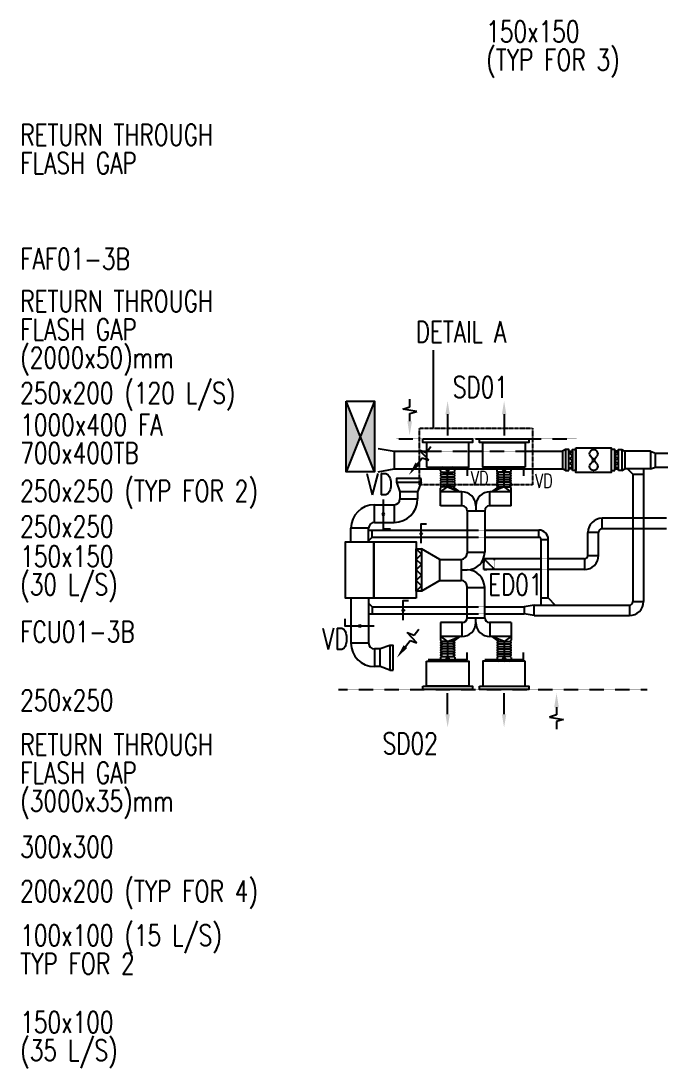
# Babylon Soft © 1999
# Model space of a CAD drawing. Header units: millimetres. Extents: x 8426 to 52612, y 34067 to 55672.
# Drawn here: x 8426 to 17480, y 39544 to 54375 of the extents above; entities that cross this region are included whole.
import ezdxf

# ---------------------------------------------------------------- set-up
doc = ezdxf.new("R2010")
doc.units = ezdxf.units.MM
for name, pattern in [('RU-MC03XXB1$0$HIDDEN2', [0.1875, 0.125, -0.0625]), ('RU-MD03XXB1$0$DASHDOT2', [0.5, 0.25, -0.125, 0, -0.125]), ('RU-MD03XXB1$0$HIDDEN2', [0.1875, 0.125, -0.0625])]:
    doc.linetypes.add(name, pattern=pattern)
for name, color, linetype in [('RU-MC03XXB1$0$MPVENFNS', 60, 'Continuous'), ('RU-MC03XXB1$0$MPVENTND', 4, 'Continuous'), ('RU-MD03XXB1$0$MPGREVNT', 111, 'Continuous'), ('RU-MD03XXB1$0$MPVENENS', 2, 'Continuous'), ('RU-MD03XXB1$0$MPVENFNS', 60, 'Continuous'), ('RU-MD03XXB1$0$MPVENRAF', 1, 'Continuous'), ('RU-MD03XXB1$0$MPVENRNS', 40, 'Continuous'), ('RU-MD03XXB1$0$MPVENRNT', 4, 'Continuous'), ('RU-MD03XXB1$0$MPVENSAF', 1, 'Continuous'), ('RU-MD03XXB1$0$MPVENSNS', 7, 'Continuous'), ('RU-MD03XXB1$0$MPVENSNT', 11, 'Continuous'), ('RU-MD03XXB1$0$MPVENTND', 4, 'Continuous'), ('RU-MD03XXB1$0$MPVRNENT', 3, 'Continuous'), ('RU-MD03XXB1$0$X-REF', 25, 'Continuous'), ('RU-ME03XXB1$0$MPPIPENE', 6, 'Continuous'), ('RU-ME03XXB1$0$MPVENTNE', 6, 'Continuous')]:
    doc.layers.add(name, color=color, linetype=linetype)
doc.styles.add('RU-MD03XXB1$0$Standard', font='simplex.shx', dxfattribs={"width": 0.75})

# ---------------------------------------------------------------- blocks, each defined once
blk = doc.blocks.new('RU-MC03XXB1$0$FAD700X400')
at = {"layer": 'RU-MC03XXB1$0$MPVENFNS'}
for p, q in [((500, 200), (-500, -200)), ((-500, 200), (500, -200))]:
    blk.add_line(p, q, dxfattribs=at)
blk.add_lwpolyline([(-500, -200), (-500, 200), (500, 200), (500, -200)], close=True, dxfattribs=at)
blk.add_solid([(-500, 200), (500, 200), (500, -200), (-500, -200)], dxfattribs=at)
blk = doc.blocks.new('RU-MC03XXB1')
at = {"layer": 'RU-MC03XXB1$0$MPVENTND', "color": 1, "linetype": 'RU-MC03XXB1$0$HIDDEN2'}
blk.add_line((2310, 6000), (2160, 6150), dxfattribs=at)
at = {"layer": 'RU-MC03XXB1$0$MPVENTND'}
for points in [[(1295, 7850), (1995, 7850), (1995, 7800), (1295, 7800)], [(2095, 7850), (2795, 7850), (2795, 7800), (2095, 7800)], [(1295, 4350), (1995, 4350), (1995, 4300), (1295, 4300)], [(2095, 4350), (2795, 4350), (2795, 4300), (2095, 4300)]]:
    blk.add_lwpolyline(points, close=True, dxfattribs=at)
at = {"layer": 'RU-MC03XXB1$0$MPVENTND', "color": 1, "linetype": 'RU-MC03XXB1$0$HIDDEN2'}
blk.add_lwpolyline([(2310, 6000), (2310, 6150), (2160, 6150), (2160, 6000)], close=True, dxfattribs=at)
at = {"layer": 'RU-MC03XXB1$0$MPVENFNS', "rotation": 270}
blk.add_blockref('RU-MC03XXB1$0$FAD700X400', (410, 7885), dxfattribs=at)
blk = doc.blocks.new('RU-ME03XXB1$0$FAF')
at = {"color": 4}
for p, q in [((-14, 12), (-53, 44)), ((53, 44), (14, 12)), ((-14, -12), (-53, -44)), ((53, -44), (14, -12))]:
    blk.add_line(p, q, dxfattribs=at)
at = {"color": 2}
blk.add_lwpolyline([(-175, 250), (-175, -250), (175, -250), (175, 250)], close=True, dxfattribs=at)
at = {"color": 4}
blk.add_circle((0, 0), 18.8, dxfattribs=at)
for centre, start, end in [((-90, 0), 50.3477, 309.6523), ((90, 0), 230.3477, 129.6523)]:
    blk.add_arc(centre, 57.4, start, end, dxfattribs=at)
blk = doc.blocks.new('RU-ME03XXB1$0$FCU1')
blk.add_lwpolyline([(-400, 600), (-400, 0), (400, 0), (400, 600)], close=True)
at = {"color": 2}
blk.add_lwpolyline([(300, 600), (300, 675), (-300, 675), (-300, 600)], close=True, dxfattribs=at)
at = {"color": 1}
blk.add_lwpolyline([(-300, 600), (-300, 600), (-225, 675), (-150, 600), (-75, 675), (0, 600), (75, 675), (150, 600), (225, 675), (300, 600)], dxfattribs=at)
blk = doc.blocks.new('RU-ME03XXB1')
at = {"layer": 'RU-ME03XXB1$0$MPPIPENE', "xscale": -1, "rotation": 270}
blk.add_blockref('RU-ME03XXB1$0$FCU1', (600, 5994), dxfattribs=at)
at = {"layer": 'RU-ME03XXB1$0$MPVENTNE', "xscale": -1, "rotation": 90}
blk.add_blockref('RU-ME03XXB1$0$FAF', (3713, 7550), dxfattribs=at)
blk = doc.blocks.new('RU-MD03XXB1$0$SDAR')
at = {"color": 0, "linetype": 'ByBlock'}
blk.add_line((-300, 0), (0, 0), dxfattribs=at)
blk.add_solid([(-300, 31.25), (-300, -31.25), (-487.5, 0)], dxfattribs=at)
blk = doc.blocks.new('RU-MD03XXB1$0$RDAF')
for p, q in [((200, 0), (310, 0)), ((310, 0), (340, 99)), ((340, 99), (373, -99)), ((403, 0), (513, 0)), ((373, -99), (403, 0))]:
    blk.add_line(p, q)
blk.add_solid([(200, -33), (200, 33), (0, 0)])
blk = doc.blocks.new('RU-MD03XXB1$0$VD')
at = {"color": 2}
blk.add_lwpolyline([(0, 275), (0, -275), (100, -275)], dxfattribs=at)
at = {"color": 2, "const_width": 37.5}
blk.add_lwpolyline([(-18.75, 0, 1), (18.75, 0, 1)], format="xyb", close=True, dxfattribs=at)
blk = doc.blocks.new('RU-MD03XXB1$0$F-200A')
at = {"color": 1}
for p, q in [((0, 400), (-175, 500)), ((100, 500), (0, 400)), ((-75, 350), (75, 350)), ((-75, 300), (75, 300)), ((0, 400), (0, 0)), ((-75, 250), (75, 250)), ((-75, 200), (75, 200)), ((-75, 150), (75, 150))]:
    blk.add_line(p, q, dxfattribs=at)
at = {"color": 2}
for p, q in [((-175, 500), (-82, 407)), ((100, 500), (100, 425)), ((-65, 400), (75, 400)), ((-100, 75), (-100, 25)), ((75, 100), (-75, 100)), ((75, 0), (-75, 0)), ((100, 75), (100, 25))]:
    blk.add_line(p, q, dxfattribs=at)
at = {"color": 1}
for points in [[(-75, 100, -1), (-75, 150, -1), (-75, 200, -1), (-75, 250, -1), (-75, 300, -1), (-75, 350, -1), (-75, 400)], [(75, 100, 1), (75, 150, 1), (75, 200, 1), (75, 250, 1), (75, 300, 1), (75, 350, 1), (75, 400)]]:
    blk.add_lwpolyline(points, format="xyb", dxfattribs=at)
at = {"color": 2}
for centre, start, end in [((-65, 425), 225, 270), ((75, 425), 270, 0), ((-75, 75), 90, 180), ((-75, 25), 180, 270), ((75, 75), 0, 90), ((75, 25), 270, 0)]:
    blk.add_arc(centre, 25, start, end, dxfattribs=at)

msp = doc.modelspace()

# ---------------------------------------------------------------- hatches: boundary and pattern name
at = {"layer": 'RU-MD03XXB1$0$MPVENFNS'}
h = msp.add_hatch(dxfattribs=at)
h.set_pattern_fill('ANSI37', color=1, scale=400, angle=90, style=0)
h.set_pattern_definition([(45, (48904.89, 24455.62), (35.35534, -35.35534), []), (315, (48904.89, 24455.62), (-35.35534, -35.35534), [])])
h.paths.add_polyline_path([(16188.8, 48030.2), (16188.8, 48280.2), (16238.8, 48280.2), (16238.8, 48030.2)])
h = msp.add_hatch(dxfattribs=at)
h.set_pattern_fill('ANSI37', color=1, scale=400, angle=90, style=0)
h.set_pattern_definition([(135, (-15827.19, 24455.62), (-35.35534, -35.35534), []), (225, (-15827.19, 24455.62), (35.35534, -35.35534), [])])
h.paths.add_polyline_path([(16888.8, 48030.2), (16888.8, 48280.2), (16838.8, 48280.2), (16838.8, 48030.2)])

# ---------------------------------------------------------------- linework, layer by layer
at = {"layer": 'RU-MD03XXB1$0$MPGREVNT', "color": 1, "linetype": 'RU-MD03XXB1$0$DASHDOT2', "ltscale": 0.75}
msp.add_lwpolyline([(15670.5, 47805.2), (14070.5, 47805.2), (14070.5, 48605.2), (15670.5, 48605.2)], close=True, dxfattribs=at)
at = {"layer": 'RU-MD03XXB1$0$MPVENENS'}
for p, q in [((17095.5, 47330.2), (16657.9, 47330.2)), ((16657.9, 47180.2), (16657.9, 47330.2)), ((17570.5, 47330.2), (17245.5, 47330.2)), ((17095.5, 47180.2), (16657.9, 47180.2)), ((17570.5, 47180.2), (17245.5, 47180.2)), ((16457.9, 46805.2), (16457.9, 47130.2)), ((16607.9, 47130.2), (16457.9, 47130.2)), ((16607.9, 46805.2), (16607.9, 47130.2)), ((15795.5, 46755.2), (14985.5, 46755.2)), ((14985.5, 46605.2), (14985.5, 46755.2)), ((16407.9, 46755.2), (15895.5, 46755.2)), ((16407.9, 46755.2), (16407.9, 46605.2)), ((16457.9, 46805.2), (16607.9, 46805.2)), ((15795.5, 46605.2), (14985.5, 46605.2)), ((16407.9, 46605.2), (15895.5, 46605.2))]:
    msp.add_line(p, q, dxfattribs=at)
at = {"layer": 'RU-MD03XXB1$0$MPVENENS', "color": 1, "linetype": 'RU-MD03XXB1$0$HIDDEN2'}
for p, q in [((17245.5, 47330.2), (17095.5, 47330.2)), ((17245.5, 47180.2), (17095.5, 47180.2)), ((15895.5, 46755.2), (15795.5, 46755.2)), ((15895.5, 46605.2), (15795.5, 46605.2))]:
    msp.add_line(p, q, dxfattribs=at)
at = {"layer": 'RU-MD03XXB1$0$MPVENENS'}
for centre, radius, start, end in [((16657.9, 47130.2), 200, 90, 180), ((16657.9, 47130.2), 50, 90, 180), ((16407.9, 46805.2), 50, 270, 0), ((16407.9, 46805.2), 200, 270, 0)]:
    msp.add_arc(centre, radius, start, end, dxfattribs=at)
at = {"layer": 'RU-MD03XXB1$0$MPVENFNS'}
for p, q in [((13485.5, 48320.2), (13712.4, 48280.2)), ((13712.4, 48280.2), (14170.5, 48280.2)), ((13712.4, 48280.2), (13712.4, 48030.2)), ((14770.5, 48280.2), (14970.5, 48280.2)), ((15570.5, 48280.2), (16095.5, 48280.2)), ((16138.8, 48305.2), (16095.5, 48280.2)), ((16095.5, 48280.2), (16095.5, 48030.2)), ((16938.8, 48305.2), (16982.2, 48280.2)), ((17345.5, 48280.2), (16982.2, 48280.2)), ((16982.2, 48280.2), (16982.2, 48030.2)), ((17345.5, 48280.2), (17345.5, 48030.2)), ((17345.5, 48280.2), (17414.2, 48255.2)), ((17414.2, 48255.2), (17595.5, 48255.2)), ((17414.2, 48055.2), (17414.2, 48255.2)), ((17345.5, 48030.2), (17414.2, 48055.2)), ((17414.2, 48055.2), (17595.5, 48055.2)), ((13485.5, 47990.2), (13712.4, 48030.2)), ((13712.4, 48030.2), (14370.5, 48030.2)), ((14570.5, 48030.2), (15170.5, 48030.2)), ((14770.5, 48030.2), (14970.5, 48030.2)), ((15370.5, 48030.2), (16095.5, 48030.2)), ((16138.8, 48005.2), (16095.5, 48030.2)), ((16938.8, 48005.2), (16982.2, 48030.2)), ((17345.5, 48030.2), (16982.2, 48030.2)), ((17095.5, 47955.2), (17020.5, 48030.2)), ((17095.5, 47955.2), (17245.5, 47955.2)), ((17095.5, 47955.2), (17095.5, 46152.2)), ((17245.5, 48030.2), (17245.5, 46152.2)), ((13350.5, 47163.5), (14745.5, 47163.5)), ((13400.5, 47063.5), (13400.5, 47163.5)), ((14995.5, 47163.5), (15762.2, 47163.5)), ((15762.2, 47063.5), (15762.2, 47163.5)), ((13400.5, 47063.5), (13350.5, 47013.5)), ((13400.5, 47063.5), (14745.5, 47063.5)), ((14995.5, 47063.5), (15762.2, 47063.5)), ((15795.5, 46102.2), (15795.5, 47030.2)), ((15795.5, 47030.2), (15895.5, 47030.2)), ((15895.5, 46202.2), (15895.5, 47030.2)), ((13400.5, 46077.2), (13350.5, 46127.2)), ((15795.5, 46202.2), (15895.5, 46202.2)), ((15895.5, 46202.2), (15995.5, 46102.2)), ((17095.5, 46152.2), (17245.5, 46152.2)), ((13350.5, 45977.2), (14745.5, 45977.2)), ((13400.5, 46077.2), (13400.5, 45977.2)), ((13400.5, 46077.2), (14745.5, 46077.2)), ((14995.5, 46077.2), (15553.8, 46077.2)), ((14995.5, 45977.2), (15553.8, 45977.2)), ((15695.5, 46102.2), (15553.8, 46077.2)), ((15553.8, 46077.2), (15553.8, 45977.2)), ((15695.5, 45952.2), (15553.8, 45977.2)), ((15695.5, 46102.2), (17045.5, 46102.2)), ((15695.5, 45952.2), (15695.5, 46102.2)), ((17045.5, 46102.2), (17045.5, 45952.2)), ((15695.5, 45952.2), (17045.5, 45952.2))]:
    msp.add_line(p, q, dxfattribs=at)
at = {"layer": 'RU-MD03XXB1$0$MPVENFNS', "color": 1, "linetype": 'RU-MD03XXB1$0$HIDDEN2'}
for p, q in [((14170.5, 48280.2), (14770.5, 48280.2)), ((14970.5, 48280.2), (15570.5, 48280.2)), ((14270.5, 48030.2), (14470.5, 48030.2)), ((14370.5, 48030.2), (14570.5, 48030.2)), ((15170.5, 48030.2), (15370.5, 48030.2)), ((15270.5, 48030.2), (15470.5, 48030.2)), ((14745.5, 47163.5), (14995.5, 47163.5)), ((14745.5, 47063.5), (14995.5, 47063.5)), ((14745.5, 46077.2), (14995.5, 46077.2)), ((14745.5, 45977.2), (14995.5, 45977.2))]:
    msp.add_line(p, q, dxfattribs=at)
at = {"layer": 'RU-MD03XXB1$0$MPVENFNS', "color": 1}
for points in [[(16188.8, 48005.2), (16188.8, 48305.2), (16138.8, 48305.2), (16138.8, 48005.2)], [(16188.8, 48030.2), (16188.8, 48280.2), (16238.8, 48280.2), (16238.8, 48030.2)], [(16238.8, 48005.2), (16238.8, 48305.2), (16288.8, 48305.2), (16288.8, 48005.2)], [(16838.8, 48005.2), (16838.8, 48305.2), (16788.8, 48305.2), (16788.8, 48005.2)], [(16888.8, 48030.2), (16888.8, 48280.2), (16838.8, 48280.2), (16838.8, 48030.2)], [(16888.8, 48005.2), (16888.8, 48305.2), (16938.8, 48305.2), (16938.8, 48005.2)]]:
    msp.add_lwpolyline(points, close=True, dxfattribs=at)
at = {"layer": 'RU-MD03XXB1$0$MPVENFNS'}
for centre, radius, start, end in [((15762.2, 47030.2), 133.3, 0, 90), ((15762.2, 47030.2), 33.3, 0, 90), ((17045.5, 46152.2), 200, 270, 0), ((17045.5, 46152.2), 50, 270, 0)]:
    msp.add_arc(centre, radius, start, end, dxfattribs=at)
at = {"layer": 'RU-MD03XXB1$0$MPVENRNS'}
for p, q in [((13745.5, 47842.6), (13795.5, 47705.2)), ((14095.5, 47842.6), (14045.5, 47705.2)), ((14045.5, 47705.2), (13795.5, 47705.2)), ((13795.5, 47705.2), (13795.5, 47605.2)), ((13795.5, 47605.2), (14045.5, 47605.2)), ((14045.5, 47705.2), (14045.5, 47605.2)), ((13433.9, 47521.9), (13712.2, 47521.9)), ((13433.9, 47271.9), (13433.9, 47521.9)), ((13712.2, 47521.9), (13712.2, 47271.9)), ((13100.5, 46999.2), (13100.5, 47188.5)), ((13350.5, 47188.5), (13100.5, 47188.5)), ((13350.5, 46999.2), (13350.5, 47188.5)), ((13433.9, 47271.9), (13712.2, 47271.9)), ((13100.5, 46199.2), (13100.5, 45563.5)), ((13350.5, 46199.2), (13350.5, 45563.5)), ((13350.5, 45563.5), (13100.5, 45563.5)), ((13350.5, 45563.5), (13100.5, 45563.5)), ((13650.5, 45530.2), (13513.2, 45480.2)), ((13513.2, 45480.2), (13433.9, 45480.2)), ((13433.9, 45480.2), (13433.9, 45230.2)), ((13513.2, 45230.2), (13513.2, 45480.2)), ((13513.2, 45230.2), (13433.9, 45230.2)), ((13650.5, 45180.2), (13513.2, 45230.2))]:
    msp.add_line(p, q, dxfattribs=at)
for points in [[(14095.5, 47892.6), (13745.5, 47892.6), (13745.5, 47842.6), (14095.5, 47842.6)], [(13700.5, 45180.2), (13700.5, 45530.2), (13650.5, 45530.2), (13650.5, 45180.2)]]:
    msp.add_lwpolyline(points, close=True, dxfattribs=at)
for centre, radius, start, end in [((13712.2, 47605.2), 83.3, 270, 0), ((13712.2, 47605.2), 333.3, 270, 0), ((13433.9, 47188.5), 333.3, 90, 180), ((13433.9, 47188.5), 83.3, 90, 180), ((13433.9, 45563.5), 333.3, 180, 270), ((13433.9, 45563.5), 333.3, 180, 270), ((13433.9, 45563.5), 83.3, 180, 270)]:
    msp.add_arc(centre, radius, start, end, dxfattribs=at)
at = {"layer": 'RU-MD03XXB1$0$MPVENRNT', "color": 1}
for points in [[(18795.5, 47855.2, 0, 100, 0), (18510.9, 47949.8, 0, 0, 0), (18389.8, 47990.1, 0, 0, 0), (18854.5, 54224.5, 0, 0, 0), (16393.9, 54224.5, 0, 0, 0)], [(17995.5, 51192.9, 0, 100, 0), (17695.5, 51192.9, 0, 0, 0), (15808, 51192.9, 0, 0, 0), (15808, 52760.8, 0, 0, 0), (11656.5, 52760.8, 0, 0, 0)], [(16538.8, 48330.2, 0, 100, 0), (16538.8, 48630.2, 0, 0, 0), (16538.8, 51005.2, 0, 0, 0), (10181.9, 51005.2, 0, 0, 0)], [(15808, 48455.2, 0, 100, 0), (15808, 48755.2, 0, 0, 0), (15808, 50405.2, 0, 0, 0), (11656.5, 50405.2, 0, 0, 0)], [(13101.5, 47214, 0, 100, 0), (12801.5, 47214, 0, 0, 0), (9991.2, 47214, 0, 0, 0)], [(13198.2, 45327.8, 0, 100, 0), (12986, 45115.7, 0, 0, 0), (12622.8, 44752.5, 0, 0, 0), (9955.1, 44752.5, 0, 0, 0)], [(13473.5, 45230.2, 0, 100, 0), (13473.5, 44930.2, 0, 0, 0), (13473.5, 44125.8, 0, 0, 0), (11535.3, 44125.8, 0, 0, 0)]]:
    msp.add_lwpolyline(points, format="xyseb", dxfattribs=at)
at = {"layer": 'RU-MD03XXB1$0$MPVENSNS'}
for p, q in [((14670.5, 47705.2), (14370.5, 47705.2)), ((14370.5, 47505.2), (14370.5, 47705.2)), ((14670.5, 47505.2), (14670.5, 47705.2)), ((15370.5, 47705.2), (15070.5, 47705.2)), ((15070.5, 47505.2), (15070.5, 47705.2)), ((15370.5, 47505.2), (15370.5, 47705.2)), ((14678.9, 47505.2), (14370.5, 47505.2)), ((14870.5, 47505.2), (14870.5, 47438.5)), ((15370.5, 47505.2), (15062.2, 47505.2)), ((14745.5, 47438.5), (14745.5, 46832.5)), ((14745.5, 47438.5), (14995.5, 47438.5)), ((14995.5, 47438.5), (14995.5, 46849.2)), ((14360.4, 46749.2), (14100.5, 46899.2)), ((14360.4, 46749.2), (14662.2, 46749.2)), ((14360.4, 46449.2), (14360.4, 46749.2)), ((14662.2, 46749.2), (14662.2, 46449.2)), ((14745.5, 46849.2), (14995.5, 46849.2)), ((14662.2, 46599.2), (14745.5, 46599.2)), ((14360.4, 46449.2), (14100.5, 46299.2)), ((14360.4, 46449.2), (14662.2, 46449.2)), ((14745.5, 45921.9), (14745.5, 46365.9)), ((14745.5, 46349.2), (14995.5, 46349.2)), ((14995.5, 45921.9), (14995.5, 46365.9)), ((14678.9, 45855.2), (14370.5, 45855.2)), ((14370.5, 45855.2), (14370.5, 45655.2)), ((14670.5, 45855.2), (14670.5, 45655.2)), ((14745.5, 45921.9), (14995.5, 45921.9)), ((14870.5, 45855.2), (14870.5, 45921.9)), ((15370.5, 45855.2), (15062.2, 45855.2)), ((15070.5, 45855.2), (15070.5, 45655.2)), ((15370.5, 45855.2), (15370.5, 45655.2)), ((14670.5, 45655.2), (14370.5, 45655.2)), ((15370.5, 45655.2), (15070.5, 45655.2))]:
    msp.add_line(p, q, dxfattribs=at)
at = {"layer": 'RU-MD03XXB1$0$MPVENSNS', "color": 2}
for points in [[(14170.5, 48055.2), (14770.5, 48055.2), (14770.5, 48405.2), (14170.5, 48405.2)], [(15570.5, 48055.2), (14970.5, 48055.2), (14970.5, 48405.2), (15570.5, 48405.2)], [(13425.5, 46999.2), (13425.5, 46199.2), (13025.5, 46199.2), (13025.5, 46999.2)], [(14170.5, 45305.2), (14770.5, 45305.2), (14770.5, 44955.2), (14170.5, 44955.2)], [(15570.5, 45305.2), (14970.5, 45305.2), (14970.5, 44955.2), (15570.5, 44955.2)]]:
    msp.add_lwpolyline(points, close=True, dxfattribs=at)
at = {"layer": 'RU-MD03XXB1$0$MPVENSNS'}
for centre, radius, start, end in [((14670.5, 47505.2), 200, 0, 90), ((15070.5, 47505.2), 200, 90, 180), ((14678.9, 47438.5), 66.7, 0, 90), ((15062.2, 47438.5), 66.7, 90, 180), ((14662.2, 46832.5), 83.3, 270, 0), ((14745.5, 46849.2), 250, 270, 0), ((14745.5, 46349.2), 250, 0, 90), ((14662.2, 46365.9), 83.3, 0, 90), ((14670.5, 45855.2), 200, 270, 0), ((14678.9, 45921.9), 66.7, 270, 0), ((15070.5, 45855.2), 200, 180, 270), ((15062.2, 45921.9), 66.7, 180, 270)]:
    msp.add_arc(centre, radius, start, end, dxfattribs=at)
at = {"layer": 'RU-MD03XXB1$0$MPVENSNT', "color": 1}
msp.add_lwpolyline([(14271, 48605.2), (14271, 49710.3)], dxfattribs=at)
for points in [[(13844, 48280.2, 0, 100, 0), (13631.9, 48492.3, 0, 0, 0), (13019, 49105.2, 0, 0, 0), (11841.1, 49105.2, 0, 0, 0)], [(13035.5, 48655.2, 0, 100, 0), (12735.5, 48655.2, 0, 0, 0), (10719.3, 48655.2, 0, 0, 0)], [(17095.5, 47854.6, 0, 100, 0), (16883.4, 47642.5, 0, 0, 0), (16033.3, 46792.4, 0, 0, 0), (9945.5, 46792.4, 0, 0, 0)], [(14745.5, 47272.7, 0, 100, 0), (14456, 47351.4, 0, 0, 0), (13106.2, 47718.2, 0, 0, 0), (12362.1, 47718.2, 0, 0, 0)], [(14534.5, 46449.2, 0, 100, 0), (14534.5, 46149.2, 0, 0, 0), (14534.5, 42677.3, 0, 0, 0), (9991.2, 42677.3, 0, 0, 0)], [(13025.5, 46199.2, 0, 100, 0), (12813.4, 45987.1, 0, 0, 0), (12552.1, 45725.8, 0, 0, 0), (10162.8, 45725.8, 0, 0, 0)], [(15466, 45977.2, 0, 100, 0), (15678.1, 45765.1, 0, 0, 0), (16232.8, 45210.4, 0, 0, 0), (16232.8, 41423.3, 0, 0, 0), (11619.9, 41423.3, 0, 0, 0)], [(15031.5, 45655.2, 0, 100, 0), (15031.5, 45355.2, 0, 0, 0), (15031.5, 42050.3, 0, 0, 0), (12360.9, 42050.3, 0, 0, 0)]]:
    msp.add_lwpolyline(points, format="xyseb", dxfattribs=at)
at = {"layer": 'RU-MD03XXB1$0$MPVENTND', "color": 5, "linetype": 'RU-MD03XXB1$0$HIDDEN2'}
for p, q in [((13745.5, 48455.2), (16295.5, 48455.2)), ((12925.5, 44905.2), (17295.5, 44905.2))]:
    msp.add_line(p, q, dxfattribs=at)
at = {"layer": 'RU-MD03XXB1$0$MPVRNENT', "color": 1}
msp.add_lwpolyline([(17895.5, 45455.2, 0, 100, 0), (17895.5, 45155.2, 0, 0, 0), (17895.5, 40194.3, 0, 0, 0), (9881.4, 40194.3, 0, 0, 0)], format="xyseb", dxfattribs=at)

# ---------------------------------------------------------------- block references
at = {"layer": 'RU-MD03XXB1$0$MPVENFNS', "xscale": -0.75, "yscale": 0.5, "rotation": 180}
for p in [(14096.9, 47113.5), (13842.6, 46027.2)]:
    msp.add_blockref('RU-MD03XXB1$0$VD', p, dxfattribs=at)
at = {"layer": 'RU-MD03XXB1$0$MPVENRAF', "xscale": -1}
for p, rotation in [((13933, 48505.2), 270), ((13920.5, 47942.6), 232.4548331889446), ((13750.5, 45355.2), 232.4548331887794), ((16013, 44855.2), 90)]:
    msp.add_blockref('RU-MD03XXB1$0$RDAF', p, dxfattribs=dict(at, rotation=rotation))
at = {"layer": 'RU-MD03XXB1$0$MPVENRNS', "yscale": 0.75}
msp.add_blockref('RU-MD03XXB1$0$VD', (13559, 47388.5), dxfattribs=at)
at = {"layer": 'RU-MD03XXB1$0$MPVENRNS', "xscale": -1, "yscale": 0.75, "rotation": 270}
msp.add_blockref('RU-MD03XXB1$0$VD', (13225.5, 45805), dxfattribs=at)
at = {"layer": 'RU-MD03XXB1$0$MPVENSAF', "color": 1, "xscale": -1, "rotation": 90}
for p in [(14470.5, 48505.2), (15270.5, 48505.2)]:
    msp.add_blockref('RU-MD03XXB1$0$SDAR', p, dxfattribs=at)
at = {"layer": 'RU-MD03XXB1$0$MPVENSAF', "color": 1, "rotation": 90}
for p in [(14470.5, 44855.2), (15270.5, 44855.2)]:
    msp.add_blockref('RU-MD03XXB1$0$SDAR', p, dxfattribs=at)
at = {"layer": 'RU-MD03XXB1$0$MPVENSNS', "xscale": -1, "rotation": 90}
for p in [(14470.5, 48030.2), (15270.5, 48030.2)]:
    msp.add_blockref('RU-MD03XXB1$0$VD', p, dxfattribs=at)
at = {"layer": 'RU-MD03XXB1$0$MPVENSNS', "yscale": 0.6999999999970896, "rotation": 180}
msp.add_blockref('RU-MD03XXB1$0$F-200A', (14470.5, 48055.2), dxfattribs=at)
at = {"layer": 'RU-MD03XXB1$0$MPVENSNS', "xscale": -1, "yscale": 0.6999999999970896, "rotation": 180}
msp.add_blockref('RU-MD03XXB1$0$F-200A', (15270.5, 48055.2), dxfattribs=at)
at = {"layer": 'RU-MD03XXB1$0$MPVENSNS', "xscale": -1, "yscale": 0.6999999999970896}
msp.add_blockref('RU-MD03XXB1$0$F-200A', (14470.5, 45305.2), dxfattribs=at)
at = {"layer": 'RU-MD03XXB1$0$MPVENSNS', "yscale": 0.6999999999970896}
msp.add_blockref('RU-MD03XXB1$0$F-200A', (15270.5, 45305.2), dxfattribs=at)
at = {"layer": 'RU-MD03XXB1$0$MPVENSNS', "rotation": 90}
for p in [(14470.5, 45330.2), (15270.5, 45330.2)]:
    msp.add_blockref('RU-MD03XXB1$0$VD', p, dxfattribs=at)
at = {"layer": 'RU-MD03XXB1$0$X-REF'}
for name in ['RU-MC03XXB1', 'RU-ME03XXB1']:
    msp.add_blockref(name, (12825.5, 40605.2), dxfattribs=at)
at = {"layer": 'RU-ME03XXB1$0$MPPIPENE', "xscale": -1, "rotation": 270}
msp.add_blockref('RU-ME03XXB1$0$FCU1', (13425.5, 46599.2), dxfattribs=at)
at = {"layer": 'RU-ME03XXB1$0$MPVENTNE', "xscale": -1, "rotation": 90}
msp.add_blockref('RU-ME03XXB1$0$FAF', (16538.8, 48155.2), dxfattribs=at)

# ---------------------------------------------------------------- texts
at = {"layer": 'RU-MD03XXB1$0$MPVENRNT', "style": 'RU-MD03XXB1$0$Standard', "width": 0.75}
for s, p in [('RETURN THROUGH', (8416.3, 52610.8)), ('FLASH GAP', (8416.3, 52210.8)), ('RETURN THROUGH', (8416.3, 50255.2)), ('FLASH GAP', (8416.3, 49855.2)), ('(2000x50)mm', (8416.3, 49455.2)), ('VD', (13316.8, 47664.2)), ('250x250', (8416.3, 47064)), ('VD', (12691.4, 45473.5)), ('250x250', (8416.3, 44602.5)), ('RETURN THROUGH', (8416.3, 43975.8)), ('FLASH GAP', (8416.3, 43575.8)), ('(3000x35)mm', (8416.3, 43175.8))]:
    msp.add_text(s, height=300, dxfattribs=at).set_placement(p)
at = {"layer": 'RU-MD03XXB1$0$MPVENSNT', "style": 'RU-MD03XXB1$0$Standard', "width": 0.75}
for s, height, p in [('150x150', 300, (15017.4, 54074.5)), ('(TYP FOR 3)', 300, (15017.4, 53674.5)), ('250x200 (120 L/S)', 300, (8416.3, 48955.2)), ('SD01', 300, (14543.6, 49038.7)), ('1000x400 FA', 300, (8416.3, 48505.2)), ('700x400TB', 300, (8416.3, 48105.2)), ('250x250 (TYP FOR 2)', 300, (8416.3, 47568.2)), ('VD', 200, (14799, 47797.5)), ('VD', 200, (15707.2, 47762.3)), ('150x150', 300, (8416.3, 46642.4)), ('(30 L/S)', 300, (8416.3, 46242.4)), ('SD02', 300, (13549.4, 43990.2)), ('300x300', 300, (8416.3, 42527.3)), ('200x200 (TYP FOR 4)', 300, (8416.3, 41900.3)), ('100x100 (15 L/S)', 300, (8416.3, 41273.3)), ('TYP FOR 2', 300, (8416.3, 40873.3))]:
    msp.add_text(s, height=height, dxfattribs=at).set_placement(p)
at = {"layer": 'RU-MD03XXB1$0$MPVENSNT', "color": 7, "style": 'RU-MD03XXB1$0$Standard', "width": 0.75}
for s, p in [('FAF01-3B', (8416.3, 50855.2)), ('DETAIL A', (14017.1, 49822.2)), ('FCU01-3B', (8416.3, 45575.8))]:
    msp.add_text(s, height=300, dxfattribs=at).set_placement(p)
at = {"layer": 'RU-MD03XXB1$0$MPVRNENT', "style": 'RU-MD03XXB1$0$Standard', "width": 0.75}
for s, p in [('ED01', (15042.6, 46241.6)), ('150x100', (8416.3, 40044.3)), ('(35 L/S)', (8416.3, 39644.3))]:
    msp.add_text(s, height=300, dxfattribs=at).set_placement(p)

doc.saveas('drawing.dxf')
